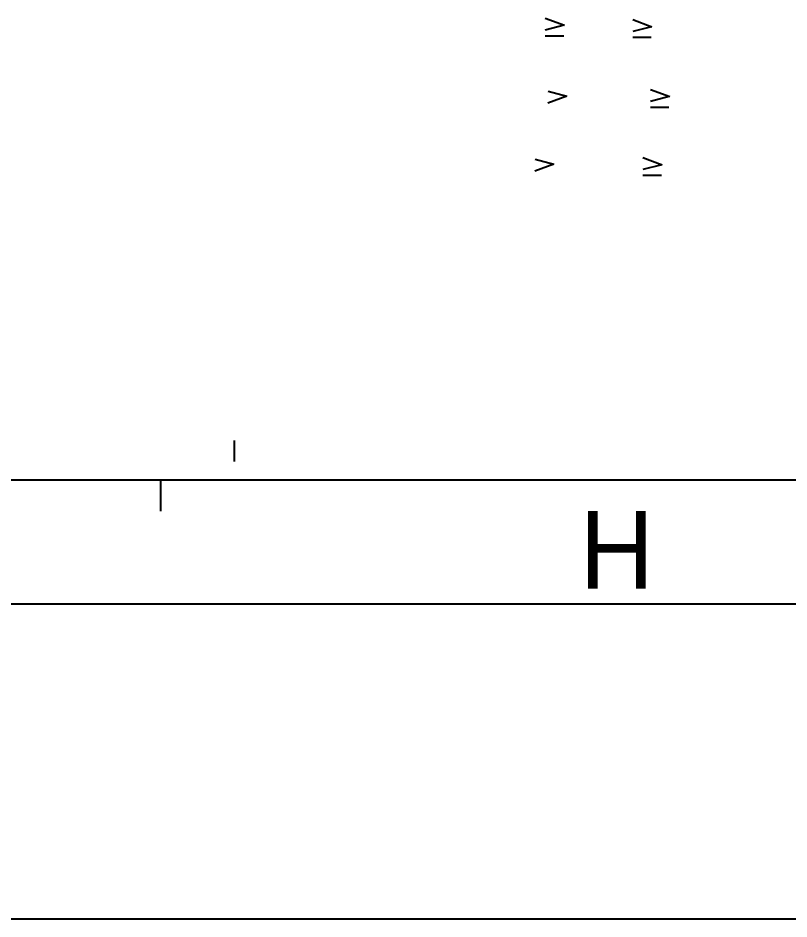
# Model space of a CAD drawing. Header units: millimetres. Extents: x 0 to 594, y 0 to 420.
# Drawn here: x 395.2 to 444.9, y 0 to 58.1 of the extents above; entities that cross this region are included whole.
import ezdxf

# ---------------------------------------------------------------- set-up
doc = ezdxf.new("R2010")
doc.units = ezdxf.units.MM
doc.header["$LTSCALE"] = 32.67
doc.layers.get('0').update_dxf_attribs({"linetype": 'CONTINUOUS'})
doc.styles.add('TEXTSTYLE_2', font='txt')

# ---------------------------------------------------------------- blocks, each defined once
blk = doc.blocks.new('SYM301_BL0', base_point=(436.139, 48.548))
at = {"color": 7, "linetype": 'CONTINUOUS'}
for p, q in [((435.519, 49.119), (436.759, 48.657)), ((436.734, 48.657), (435.519, 48.341)), ((435.519, 47.977), (436.71, 47.977))]:
    blk.add_line(p, q, dxfattribs=at)
blk = doc.blocks.new('SYM301_BL1', base_point=(436.625, 52.937))
at = {"color": 7, "linetype": 'CONTINUOUS'}
for p, q in [((436.005, 53.508), (437.245, 53.046)), ((437.22, 53.046), (436.005, 52.73)), ((436.005, 52.366), (437.196, 52.366))]:
    blk.add_line(p, q, dxfattribs=at)
blk = doc.blocks.new('SYM301_BL2', base_point=(435.478, 57.447))
at = {"color": 7, "linetype": 'CONTINUOUS'}
for p, q in [((434.858, 58.018), (436.097, 57.557)), ((436.073, 57.557), (434.858, 57.241)), ((434.858, 56.876), (436.049, 56.876))]:
    blk.add_line(p, q, dxfattribs=at)
blk = doc.blocks.new('SYM001_BL3', base_point=(429.158, 48.619))
at = {"color": 7, "linetype": 'CONTINUOUS'}
for p, q in [((428.563, 49.008), (429.778, 48.692)), ((429.778, 48.692), (428.539, 48.23))]:
    blk.add_line(p, q, dxfattribs=at)
blk = doc.blocks.new('SYM001_BL4', base_point=(429.998, 53.006))
at = {"color": 7, "linetype": 'CONTINUOUS'}
for p, q in [((430.617, 53.079), (429.378, 52.617)), ((429.402, 53.395), (430.617, 53.079))]:
    blk.add_line(p, q, dxfattribs=at)
blk = doc.blocks.new('SYM301_BL5', base_point=(429.845, 57.546))
at = {"color": 7, "linetype": 'CONTINUOUS'}
for p, q in [((429.225, 58.117), (430.465, 57.655)), ((430.441, 57.655), (429.225, 57.339)), ((429.225, 56.975), (430.416, 56.975))]:
    blk.add_line(p, q, dxfattribs=at)

msp = doc.modelspace()

# ---------------------------------------------------------------- linework, layer by layer
at = {"color": 7, "linetype": 'CONTINUOUS'}
for p, q in [((409.176, 29.52), (409.176, 30.871)), ((564.922, 28.309), (26.422, 28.309)), ((404.422, 28.309), (404.422, 26.309)), ((571.422, 20.309), (20.422, 20.309)), ((0, 0), (594, 0))]:
    msp.add_line(p, q, dxfattribs=at)

# ---------------------------------------------------------------- block references
for name, p in [('SYM301_BL5', (429.845, 57.546)), ('SYM301_BL2', (435.478, 57.447)), ('SYM301_BL1', (436.625, 52.937)), ('SYM001_BL4', (429.998, 53.006)), ('SYM001_BL3', (429.158, 48.619)), ('SYM301_BL0', (436.139, 48.548))]:
    msp.add_blockref(name, p, dxfattribs=at)

# ---------------------------------------------------------------- texts
at = {"color": 7, "linetype": 'CONTINUOUS', "insert": (431.422, 26.309), "char_height": 5, "width": 5, "attachment_point": 1, "line_spacing_factor": 0.9, "style": 'TEXTSTYLE_2'}
msp.add_mtext('H', dxfattribs=at)

doc.saveas('drawing.dxf')
